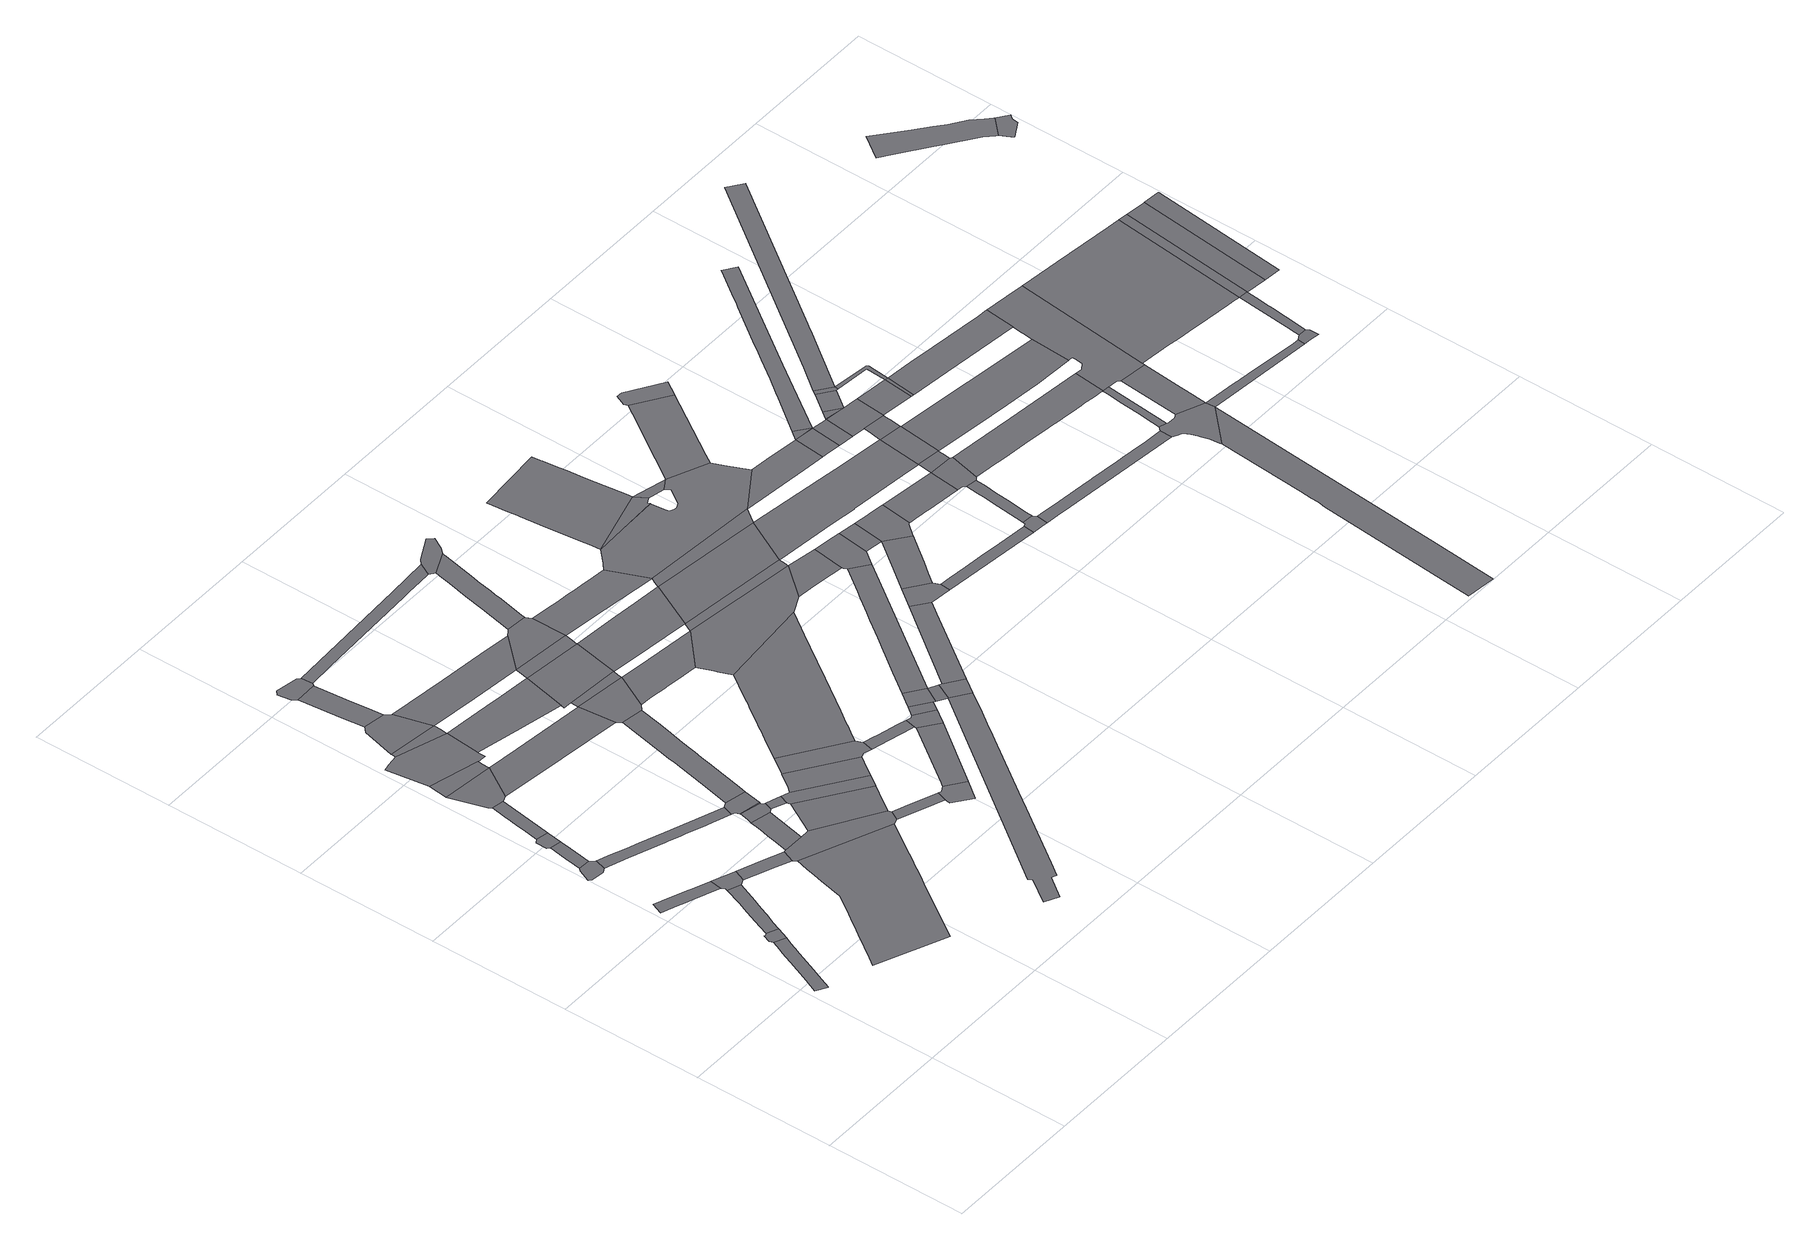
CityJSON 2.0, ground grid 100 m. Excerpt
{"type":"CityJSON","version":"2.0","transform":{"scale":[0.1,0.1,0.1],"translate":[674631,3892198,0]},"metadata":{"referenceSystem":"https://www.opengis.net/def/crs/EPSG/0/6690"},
"CityObjects":{
"road1":{"type":"Road","attributes":{"function":"9","usage":"9","RoadStructureAttribute.widthType":"2","RoadStructureAttribute.width":8.13,"RoadStructureAttribute.sectionType":"1"},"geometry":[{"type":"MultiSurface","lod":"1","boundaries":[[[0,1,2,3,4,5,6,7,8,9,10,11,12,13,14,15,16,17]]]}]},
"road2":{"type":"Road","attributes":{"function":"9","usage":"9","RoadStructureAttribute.widthType":"9","RoadStructureAttribute.width":-9999,"RoadStructureAttribute.sectionType":"9"},"geometry":[{"type":"MultiSurface","lod":"1","boundaries":[[[17,16,18,19,20,21,22]]]}]},
"road3":{"type":"Road","attributes":{"function":"9","usage":"9","RoadStructureAttribute.widthType":"2","RoadStructureAttribute.width":8.22,"RoadStructureAttribute.sectionType":"1"},"geometry":[{"type":"MultiSurface","lod":"1","boundaries":[[[23,24,25,26,27,28,29,30,31,32,33,34]]]}]},
"road4":{"type":"Road","attributes":{"function":"9","usage":"9","RoadStructureAttribute.widthType":"9","RoadStructureAttribute.width":-9999,"RoadStructureAttribute.sectionType":"9"},"geometry":[{"type":"MultiSurface","lod":"1","boundaries":[[[35,36,37,38,39,40,41,42,43]]]}]},
"road5":{"type":"Road","attributes":{"function":"9","usage":"9","RoadStructureAttribute.widthType":"2","RoadStructureAttribute.width":8.13,"RoadStructureAttribute.sectionType":"1"},"geometry":[{"type":"MultiSurface","lod":"1","boundaries":[[[44,45,46,47,48,49,19,18,50,51,52,53,54]]]}]},
"road6":{"type":"Road","attributes":{"function":"9","usage":"9","RoadStructureAttribute.widthType":"2","RoadStructureAttribute.width":8.21,"RoadStructureAttribute.sectionType":"1"},"geometry":[{"type":"MultiSurface","lod":"1","boundaries":[[[40,55,56,57,58,59,60,41]]]}]},
"road7":{"type":"Road","attributes":{"function":"9","usage":"9","RoadStructureAttribute.widthType":"9","RoadStructureAttribute.width":-9999,"RoadStructureAttribute.sectionType":"9"},"geometry":[{"type":"MultiSurface","lod":"1","boundaries":[[[58,57,61,62,63,64]]]}]},
"road8":{"type":"Road","attributes":{"function":"9","usage":"9","RoadStructureAttribute.widthType":"9","RoadStructureAttribute.width":-9999,"RoadStructureAttribute.sectionType":"9"},"geometry":[{"type":"MultiSurface","lod":"1","boundaries":[[[33,65,44,54,66,67,68,69,70,34]]]}]},
"road9":{"type":"Road","attributes":{"function":"9","usage":"9","RoadStructureAttribute.widthType":"2","RoadStructureAttribute.width":8.21,"RoadStructureAttribute.sectionType":"1"},"geometry":[{"type":"MultiSurface","lod":"1","boundaries":[[[71,72,73,74,62,61,75,76,77]]]}]},
"road10":{"type":"Road","attributes":{"function":"9","usage":"9","RoadStructureAttribute.widthType":"2","RoadStructureAttribute.width":8.22,"RoadStructureAttribute.sectionType":"1"},"geometry":[{"type":"MultiSurface","lod":"1","boundaries":[[[78,79,80,81,82,83,68,67]]]}]},
"road11":{"type":"Road","attributes":{"function":"9","usage":"9","RoadStructureAttribute.widthType":"2","RoadStructureAttribute.width":7.43,"RoadStructureAttribute.sectionType":"1"},"geometry":[{"type":"MultiSurface","lod":"1","boundaries":[[[84,85,86,87,88,39,38,89,90,91,92,93,94,95,96,97]]]}]},
"road12":{"type":"Road","attributes":{"function":"9","usage":"9","RoadStructureAttribute.widthType":"1","RoadStructureAttribute.width":49.95,"RoadStructureAttribute.sectionType":"1"},"geometry":[{"type":"MultiSurface","lod":"1","boundaries":[[[98,99,100,101,102,103,104,105,106,107,108,109,110,111,112,113,114,115,116,117,118,119,120,121,122,123,124,125,126,127]]]}]},
"road13":{"type":"Road","attributes":{"function":"9","usage":"9","RoadStructureAttribute.widthType":"9","RoadStructureAttribute.width":-9999,"RoadStructureAttribute.sectionType":"9"},"geometry":[{"type":"MultiSurface","lod":"1","boundaries":[[[128,77,76,129,130,131]]]}]},
"road14":{"type":"Road","attributes":{"function":"9","usage":"9","RoadStructureAttribute.widthType":"9","RoadStructureAttribute.width":-9999,"RoadStructureAttribute.sectionType":"1"},"geometry":[{"type":"MultiSurface","lod":"1","boundaries":[[[130,132,133,134,135,136,131]]]}]},
"road15":{"type":"Road","attributes":{"function":"9","usage":"9","RoadStructureAttribute.widthType":"9","RoadStructureAttribute.width":-9999,"RoadStructureAttribute.sectionType":"9"},"geometry":[{"type":"MultiSurface","lod":"1","boundaries":[[[137,138,139,140,141,142,143,144,134,133]]]}]},
"road16":{"type":"Road","attributes":{"function":"9","usage":"9","RoadStructureAttribute.widthType":"9","RoadStructureAttribute.width":-9999,"RoadStructureAttribute.sectionType":"1"},"geometry":[{"type":"MultiSurface","lod":"1","boundaries":[[[145,146,147,148,142,141,149]]]}]},
"road17":{"type":"Road","attributes":{"function":"9","usage":"9","RoadStructureAttribute.widthType":"9","RoadStructureAttribute.width":-9999,"RoadStructureAttribute.sectionType":"9"},"geometry":[{"type":"MultiSurface","lod":"1","boundaries":[[[150,151,152,153,154,155,156,157]]]}]},
"road18":{"type":"Road","attributes":{"function":"9","usage":"9","RoadStructureAttribute.widthType":"9","RoadStructureAttribute.width":-9999,"RoadStructureAttribute.sectionType":"9"},"geometry":[{"type":"MultiSurface","lod":"1","boundaries":[[[146,158,159,160,161,162,147]]]}]},
"road19":{"type":"Road","attributes":{"function":"9","usage":"9","RoadStructureAttribute.widthType":"9","RoadStructureAttribute.width":-9999,"RoadStructureAttribute.sectionType":"9"},"geometry":[{"type":"MultiSurface","lod":"1","boundaries":[[[156,81,80,111,110,163,164,165,166,167,157]]]}]},
"road20":{"type":"Road","attributes":{"function":"9","usage":"9","RoadStructureAttribute.widthType":"1","RoadStructureAttribute.width":15.25,"RoadStructureAttribute.sectionType":"1"},"geometry":[{"type":"MultiSurface","lod":"1","boundaries":[[[168,169,160,159,170,171,172,173]]]}]},
"road21":{"type":"Road","attributes":{"function":"9","usage":"9","RoadStructureAttribute.widthType":"9","RoadStructureAttribute.width":-9999,"RoadStructureAttribute.sectionType":"9"},"geometry":[{"type":"MultiSurface","lod":"1","boundaries":[[[150,174,175,176,177,178,179,151]]]}]},
"road22":{"type":"Road","attributes":{"function":"9","usage":"9","RoadStructureAttribute.widthType":"2","RoadStructureAttribute.width":13.6,"RoadStructureAttribute.sectionType":"1"},"geometry":[{"type":"MultiSurface","lod":"1","boundaries":[[[180,178,177,181]]]}]},
"road23":{"type":"Road","attributes":{"function":"9","usage":"9","RoadStructureAttribute.widthType":"9","RoadStructureAttribute.width":-9999,"RoadStructureAttribute.sectionType":"9"},"geometry":[{"type":"MultiSurface","lod":"1","boundaries":[[[182,180,181,183,184,84,97]]]}]},
"road24":{"type":"Road","attributes":{"function":"9","usage":"9","RoadStructureAttribute.widthType":"9","RoadStructureAttribute.width":-9999,"RoadStructureAttribute.sectionType":"9"},"geometry":[{"type":"MultiSurface","lod":"1","boundaries":[[[168,173,185,186,187,188,189,190]]]}]},
"road25":{"type":"Road","attributes":{"function":"9","usage":"9","RoadStructureAttribute.widthType":"1","RoadStructureAttribute.width":35.46,"RoadStructureAttribute.sectionType":"1"},"geometry":[{"type":"MultiSurface","lod":"1","boundaries":[[[130,129,191,192,193,194,195,196]]]}]},
"road26":{"type":"Road","attributes":{"function":"9","usage":"9","RoadStructureAttribute.widthType":"3","RoadStructureAttribute.width":4.28,"RoadStructureAttribute.sectionType":"1"},"geometry":[{"type":"MultiSurface","lod":"1","boundaries":[[[197,175,174,198,199,200]]]}]},
"road27":{"type":"Road","attributes":{"function":"9","usage":"9","RoadStructureAttribute.widthType":"1","RoadStructureAttribute.width":49.95,"RoadStructureAttribute.sectionType":"1"},"geometry":[{"type":"MultiSurface","lod":"1","boundaries":[[[201,202,203,204,205,166,165]]]}]},
"road28":{"type":"Road","attributes":{"function":"1","usage":"1","RoadStructureAttribute.widthType":"1","RoadStructureAttribute.width":35.46,"RoadStructureAttribute.sectionType":"7"},"geometry":[{"type":"MultiSurface","lod":"1","boundaries":[[[206,207,208,209,210,141,140,211,212]]]}]},
"road29":{"type":"Road","attributes":{"function":"9","usage":"9","RoadStructureAttribute.widthType":"2","RoadStructureAttribute.width":13.6,"RoadStructureAttribute.sectionType":"1"},"geometry":[{"type":"MultiSurface","lod":"1","boundaries":[[[213,214,215,216,184,183,217,218,219,220,221,222,223,224,225,226]]]}]},
"road30":{"type":"Road","attributes":{"function":"9","usage":"9","RoadStructureAttribute.widthType":"9","RoadStructureAttribute.width":-9999,"RoadStructureAttribute.sectionType":"9"},"geometry":[{"type":"MultiSurface","lod":"1","boundaries":[[[200,199,205,204,227,228,229,230]]]}]},
"road31":{"type":"Road","attributes":{"function":"9","usage":"9","RoadStructureAttribute.widthType":"2","RoadStructureAttribute.width":7.36,"RoadStructureAttribute.sectionType":"1"},"geometry":[{"type":"MultiSurface","lod":"1","boundaries":[[[231,232,233,234,235,164,163]]]}]},
"road32":{"type":"Road","attributes":{"function":"9","usage":"9","RoadStructureAttribute.widthType":"1","RoadStructureAttribute.width":35.46,"RoadStructureAttribute.sectionType":"1"},"geometry":[{"type":"MultiSurface","lod":"1","boundaries":[[[236,237,238,239,240,241,242,158,146,243]]]}]},
"road33":{"type":"Road","attributes":{"function":"9","usage":"9","RoadStructureAttribute.widthType":"1","RoadStructureAttribute.width":49.95,"RoadStructureAttribute.sectionType":"1"},"geometry":[{"type":"MultiSurface","lod":"1","boundaries":[[[244,245,246,247,248,249,230,229]]]}]},
"road34":{"type":"Road","attributes":{"function":"9","usage":"9","RoadStructureAttribute.widthType":"9","RoadStructureAttribute.width":-9999,"RoadStructureAttribute.sectionType":"9"},"geometry":[{"type":"MultiSurface","lod":"1","boundaries":[[[250,251,247,246,252,253,254,255,256,257]]]}]},
"road35":{"type":"Road","attributes":{"function":"9","usage":"9","RoadStructureAttribute.widthType":"9","RoadStructureAttribute.width":-9999,"RoadStructureAttribute.sectionType":"9"},"geometry":[{"type":"MultiSurface","lod":"1","boundaries":[[[258,259,233,232,260,261,262]]]}]},
"road36":{"type":"Road","attributes":{"function":"9","usage":"9","RoadStructureAttribute.widthType":"9","RoadStructureAttribute.width":-9999,"RoadStructureAttribute.sectionType":"9"},"geometry":[{"type":"MultiSurface","lod":"1","boundaries":[[[263,193,192,226,225,264]]]}]},
"road37":{"type":"Road","attributes":{"function":"9","usage":"9","RoadStructureAttribute.widthType":"1","RoadStructureAttribute.width":16.9,"RoadStructureAttribute.sectionType":"1"},"geometry":[{"type":"MultiSurface","lod":"1","boundaries":[[[265,266,267,268,269,270,271,272,273,274,275,276,277,278,279,280]]]}]},
"road38":{"type":"Road","attributes":{"function":"9","usage":"9","RoadStructureAttribute.widthType":"9","RoadStructureAttribute.width":-9999,"RoadStructureAttribute.sectionType":"1"},"geometry":[{"type":"MultiSurface","lod":"1","boundaries":[[[281,193,263,282,283,284,285]]]}]},
"road39":{"type":"Road","attributes":{"function":"9","usage":"9","RoadStructureAttribute.widthType":"2","RoadStructureAttribute.width":7.74,"RoadStructureAttribute.sectionType":"1"},"geometry":[{"type":"MultiSurface","lod":"1","boundaries":[[[286,287,186,185,288,289,290,291,292,293]]]}]},
"road40":{"type":"Road","attributes":{"function":"9","usage":"9","RoadStructureAttribute.widthType":"9","RoadStructureAttribute.width":-9999,"RoadStructureAttribute.sectionType":"9"},"geometry":[{"type":"MultiSurface","lod":"1","boundaries":[[[294,206,212,295,296,297,285,284]]]}]},
"road41":{"type":"Road","attributes":{"function":"9","usage":"9","RoadStructureAttribute.widthType":"9","RoadStructureAttribute.width":-9999,"RoadStructureAttribute.sectionType":"1"},"geometry":[{"type":"MultiSurface","lod":"1","boundaries":[[[298,299,300,239,301,302,206,294]]]}]},
"road42":{"type":"Road","attributes":{"function":"9","usage":"9","RoadStructureAttribute.widthType":"1","RoadStructureAttribute.width":15.78,"RoadStructureAttribute.sectionType":"1"},"geometry":[{"type":"MultiSurface","lod":"1","boundaries":[[[303,304,305,306,307,258,262]]]}]},
"road43":{"type":"Road","attributes":{"function":"9","usage":"9","RoadStructureAttribute.widthType":"9","RoadStructureAttribute.width":-9999,"RoadStructureAttribute.sectionType":"9"},"geometry":[{"type":"MultiSurface","lod":"1","boundaries":[[[308,240,239,300,309,310,311,312]]]}]},
"road44":{"type":"Road","attributes":{"function":"9","usage":"9","RoadStructureAttribute.widthType":"2","RoadStructureAttribute.width":8.14,"RoadStructureAttribute.sectionType":"1"},"geometry":[{"type":"MultiSurface","lod":"1","boundaries":[[[313,314,315,316,317,318,319,320,321,322,323,255,254,324,325,326,327]]]}]},
"road45":{"type":"Road","attributes":{"function":"9","usage":"9","RoadStructureAttribute.widthType":"1","RoadStructureAttribute.width":35.46,"RoadStructureAttribute.sectionType":"1"},"geometry":[{"type":"MultiSurface","lod":"1","boundaries":[[[328,329,330,331,332,333,334,335,336,263,264]]]}]},
"road46":{"type":"Road","attributes":{"function":"9","usage":"9","RoadStructureAttribute.widthType":"1","RoadStructureAttribute.width":49.95,"RoadStructureAttribute.sectionType":"1"},"geometry":[{"type":"MultiSurface","lod":"1","boundaries":[[[256,337,338,339,340,341,342,343,344,345,346,347,348,349,350,351,352,353,354,355,356,357,358,359,360,361,362,363,364,257]]]}]},
"road47":{"type":"Road","attributes":{"function":"9","usage":"9","RoadStructureAttribute.widthType":"9","RoadStructureAttribute.width":-9999,"RoadStructureAttribute.sectionType":"9"},"geometry":[{"type":"MultiSurface","lod":"1","boundaries":[[[303,365,366,367,368,313,327,304]]]}]},
"road48":{"type":"Road","attributes":{"function":"9","usage":"9","RoadStructureAttribute.widthType":"1","RoadStructureAttribute.width":15.78,"RoadStructureAttribute.sectionType":"1"},"geometry":[{"type":"MultiSurface","lod":"1","boundaries":[[[366,369,370,367]]]}]},
"road49":{"type":"Road","attributes":{"function":"9","usage":"9","RoadStructureAttribute.widthType":"2","RoadStructureAttribute.width":13.35,"RoadStructureAttribute.sectionType":"1"},"geometry":[{"type":"MultiSurface","lod":"1","boundaries":[[[311,371,372,373,374,375,376,377,378,379,380,381,382,383,384,385,386,387,388,312]]]}]},
"road50":{"type":"Road","attributes":{"function":"1","usage":"1","RoadStructureAttribute.widthType":"1","RoadStructureAttribute.width":35.46,"RoadStructureAttribute.sectionType":"7"},"geometry":[{"type":"MultiSurface","lod":"1","boundaries":[[[389,390,391,392,393,394,395,396,397,294,284,398]]]}]},
"road51":{"type":"Road","attributes":{"function":"9","usage":"9","RoadStructureAttribute.widthType":"9","RoadStructureAttribute.width":-9999,"RoadStructureAttribute.sectionType":"9"},"geometry":[{"type":"MultiSurface","lod":"1","boundaries":[[[399,400,401,370,369,402,403]]]}]},
"road52":{"type":"Road","attributes":{"function":"9","usage":"9","RoadStructureAttribute.widthType":"9","RoadStructureAttribute.width":-9999,"RoadStructureAttribute.sectionType":"1"},"geometry":[{"type":"MultiSurface","lod":"1","boundaries":[[[404,399,403,405,275,406]]]}]},
"road53":{"type":"Road","attributes":{"function":"9","usage":"9","RoadStructureAttribute.widthType":"1","RoadStructureAttribute.width":35.46,"RoadStructureAttribute.sectionType":"1"},"geometry":[{"type":"MultiSurface","lod":"1","boundaries":[[[407,408,409,410,411,412,413,414,415,416,309,300,417,418,419,420]]]}]},
"road54":{"type":"Road","attributes":{"function":"9","usage":"9","RoadStructureAttribute.widthType":"9","RoadStructureAttribute.width":-9999,"RoadStructureAttribute.sectionType":"9"},"geometry":[{"type":"MultiSurface","lod":"1","boundaries":[[[382,381,421,422,423,424,425,426,286,293]]]}]},
"road55":{"type":"Road","attributes":{"function":"9","usage":"9","RoadStructureAttribute.widthType":"9","RoadStructureAttribute.width":-9999,"RoadStructureAttribute.sectionType":"9"},"geometry":[{"type":"MultiSurface","lod":"1","boundaries":[[[275,274,427,428,429,430,406]]]}]},
"road56":{"type":"Road","attributes":{"function":"9","usage":"9","RoadStructureAttribute.widthType":"9","RoadStructureAttribute.width":-9999,"RoadStructureAttribute.sectionType":"9"},"geometry":[{"type":"MultiSurface","lod":"1","boundaries":[[[431,432,333,332,433,434,435,352,351]]]}]},
"road57":{"type":"Road","attributes":{"function":"9","usage":"9","RoadStructureAttribute.widthType":"9","RoadStructureAttribute.width":-9999,"RoadStructureAttribute.sectionType":"9"},"geometry":[{"type":"MultiSurface","lod":"1","boundaries":[[[436,437,392,438,439,333,432]]]}]},
"road58":{"type":"Road","attributes":{"function":"9","usage":"9","RoadStructureAttribute.widthType":"1","RoadStructureAttribute.width":16.9,"RoadStructureAttribute.sectionType":"1"},"geometry":[{"type":"MultiSurface","lod":"1","boundaries":[[[440,441,442,429,428]]]}]},
"road59":{"type":"Road","attributes":{"function":"9","usage":"9","RoadStructureAttribute.widthType":"1","RoadStructureAttribute.width":15.78,"RoadStructureAttribute.sectionType":"1"},"geometry":[{"type":"MultiSurface","lod":"1","boundaries":[[[399,443,444,445,446,447,448,449,450,451,452,453,454,455,456,457,400]]]}]},
"road60":{"type":"Road","attributes":{"function":"1","usage":"9","RoadStructureAttribute.widthType":"1","RoadStructureAttribute.width":35.46,"RoadStructureAttribute.sectionType":"7"},"geometry":[{"type":"MultiSurface","lod":"1","boundaries":[[[392,437,458,393]]]}]},
"road61":{"type":"Road","attributes":{"function":"9","usage":"9","RoadStructureAttribute.widthType":"9","RoadStructureAttribute.width":-9999,"RoadStructureAttribute.sectionType":"9"},"geometry":[{"type":"MultiSurface","lod":"1","boundaries":[[[407,459,460,393,458,461,462,463]]]}]},
"road62":{"type":"Road","attributes":{"function":"9","usage":"9","RoadStructureAttribute.widthType":"1","RoadStructureAttribute.width":35.46,"RoadStructureAttribute.sectionType":"1"},"geometry":[{"type":"MultiSurface","lod":"1","boundaries":[[[431,464,465,466,467,468,469,432]]]}]},
"road63":{"type":"Road","attributes":{"function":"9","usage":"9","RoadStructureAttribute.widthType":"1","RoadStructureAttribute.width":45.36,"RoadStructureAttribute.sectionType":"1"},"geometry":[{"type":"MultiSurface","lod":"1","boundaries":[[[470,471,472,473,474,475,476]]]}]},
"road64":{"type":"Road","attributes":{"function":"9","usage":"9","RoadStructureAttribute.widthType":"1","RoadStructureAttribute.width":45.36,"RoadStructureAttribute.sectionType":"1"},"geometry":[{"type":"MultiSurface","lod":"1","boundaries":[[[475,477,478,479,480,481,482,483,484,485,486,487,488,489,490,491,492,476]]]}]},
"road65":{"type":"Road","attributes":{"function":"9","usage":"9","RoadStructureAttribute.widthType":"9","RoadStructureAttribute.width":-9999,"RoadStructureAttribute.sectionType":"9"},"geometry":[{"type":"MultiSurface","lod":"1","boundaries":[[[493,494,495,442,441,496]]]}]},
"road66":{"type":"Road","attributes":{"function":"9","usage":"9","RoadStructureAttribute.widthType":"9","RoadStructureAttribute.width":-9999,"RoadStructureAttribute.sectionType":"9"},"geometry":[{"type":"MultiSurface","lod":"1","boundaries":[[[407,463,497,498,499,500,501,502,503,504,505,506,507,508,509,510,511,476,512,513,408]]]}]},
"road67":{"type":"Road","attributes":{"function":"9","usage":"9","RoadStructureAttribute.widthType":"9","RoadStructureAttribute.width":-9999,"RoadStructureAttribute.sectionType":"9"},"geometry":[{"type":"MultiSurface","lod":"1","boundaries":[[[514,515,516,468,467,517,446,445]]]}]},
"road68":{"type":"Road","attributes":{"function":"9","usage":"9","RoadStructureAttribute.widthType":"1","RoadStructureAttribute.width":16.9,"RoadStructureAttribute.sectionType":"1"},"geometry":[{"type":"MultiSurface","lod":"1","boundaries":[[[518,519,495,494,520,521,522,523,524,525,526]]]}]},
"road69":{"type":"Road","attributes":{"function":"9","usage":"9","RoadStructureAttribute.widthType":"9","RoadStructureAttribute.width":-9999,"RoadStructureAttribute.sectionType":"9"},"geometry":[{"type":"MultiSurface","lod":"1","boundaries":[[[500,527,528,475,474,529,501]]]}]},
"road70":{"type":"Road","attributes":{"function":"9","usage":"9","RoadStructureAttribute.widthType":"1","RoadStructureAttribute.width":35.46,"RoadStructureAttribute.sectionType":"1"},"geometry":[{"type":"MultiSurface","lod":"1","boundaries":[[[530,515,514,518,531]]]}]},
"road71":{"type":"Road","attributes":{"function":"9","usage":"9","RoadStructureAttribute.widthType":"2","RoadStructureAttribute.width":7.39,"RoadStructureAttribute.sectionType":"1"},"geometry":[{"type":"MultiSurface","lod":"1","boundaries":[[[532,533,534,535,536,537,538,493,496,539]]]}]},
"road72":{"type":"Road","attributes":{"function":"9","usage":"9","RoadStructureAttribute.widthType":"9","RoadStructureAttribute.width":-9999,"RoadStructureAttribute.sectionType":"9"},"geometry":[{"type":"MultiSurface","lod":"1","boundaries":[[[518,526,540,541,542,543,544,545,546,547,548,531]]]}]},
"road73":{"type":"Road","attributes":{"function":"1","usage":"1","RoadStructureAttribute.widthType":"1","RoadStructureAttribute.width":35.46,"RoadStructureAttribute.sectionType":"7"},"geometry":[{"type":"MultiSurface","lod":"1","boundaries":[[[549,550,551,552,553,458,437,554,555,556,557,558,559,560,561]]]}]},
"road74":{"type":"Road","attributes":{"function":"9","usage":"9","RoadStructureAttribute.widthType":"1","RoadStructureAttribute.width":35.46,"RoadStructureAttribute.sectionType":"1"},"geometry":[{"type":"MultiSurface","lod":"1","boundaries":[[[562,563,564,565,566,567,568,497,463]]]}]},
"road75":{"type":"Road","attributes":{"function":"9","usage":"9","RoadStructureAttribute.widthType":"1","RoadStructureAttribute.width":30.23,"RoadStructureAttribute.sectionType":"1"},"geometry":[{"type":"MultiSurface","lod":"1","boundaries":[[[569,570,571,572,573,574,575,576,577,578,579,580,581,500,499]]]}]},
"road76":{"type":"Road","attributes":{"function":"9","usage":"9","RoadStructureAttribute.widthType":"1","RoadStructureAttribute.width":35.46,"RoadStructureAttribute.sectionType":"1"},"geometry":[{"type":"MultiSurface","lod":"1","boundaries":[[[543,582,583,584,585,586,587,588,589,544]]]}]},
"road77":{"type":"Road","attributes":{"function":"9","usage":"9","RoadStructureAttribute.widthType":"9","RoadStructureAttribute.width":-9999,"RoadStructureAttribute.sectionType":"9"},"geometry":[{"type":"MultiSurface","lod":"1","boundaries":[[[590,591,592,593,594,595,532,539]]]}]},
"road78":{"type":"Road","attributes":{"function":"9","usage":"9","RoadStructureAttribute.widthType":"2","RoadStructureAttribute.width":6.66,"RoadStructureAttribute.sectionType":"1"},"geometry":[{"type":"MultiSurface","lod":"1","boundaries":[[[593,596,597,598,599,600,601,602,603,604,605,606,594]]]}]},
"road79":{"type":"Road","attributes":{"function":"9","usage":"9","RoadStructureAttribute.widthType":"1","RoadStructureAttribute.width":35.46,"RoadStructureAttribute.sectionType":"1"},"geometry":[{"type":"MultiSurface","lod":"1","boundaries":[[[565,607,608,609,610,566]]]}]},
"road80":{"type":"Road","attributes":{"function":"9","usage":"9","RoadStructureAttribute.widthType":"9","RoadStructureAttribute.width":-9999,"RoadStructureAttribute.sectionType":"9"},"geometry":[{"type":"MultiSurface","lod":"1","boundaries":[[[611,603,602,612,613,614,587,586]]]}]},
"road81":{"type":"Road","attributes":{"function":"9","usage":"9","RoadStructureAttribute.widthType":"9","RoadStructureAttribute.width":-9999,"RoadStructureAttribute.sectionType":"9"},"geometry":[{"type":"MultiSurface","lod":"1","boundaries":[[[571,615,616,617,618,572]]]}]},
"road82":{"type":"Road","attributes":{"function":"9","usage":"9","RoadStructureAttribute.widthType":"2","RoadStructureAttribute.width":11.18,"RoadStructureAttribute.sectionType":"1"},"geometry":[{"type":"MultiSurface","lod":"1","boundaries":[[[619,566,620]]]}]},
"road83":{"type":"Road","attributes":{"function":"9","usage":"9","RoadStructureAttribute.widthType":"9","RoadStructureAttribute.width":-9999,"RoadStructureAttribute.sectionType":"1"},"geometry":[{"type":"MultiSurface","lod":"1","boundaries":[[[621,622,587,614,623,624,625,560,626]]]}]},
"road84":{"type":"Road","attributes":{"function":"9","usage":"9","RoadStructureAttribute.widthType":"1","RoadStructureAttribute.width":35.46,"RoadStructureAttribute.sectionType":"1"},"geometry":[{"type":"MultiSurface","lod":"1","boundaries":[[[627,628,629,610,609,630,631]]]}]},
"road85":{"type":"Road","attributes":{"function":"9","usage":"9","RoadStructureAttribute.widthType":"9","RoadStructureAttribute.width":-9999,"RoadStructureAttribute.sectionType":"9"},"geometry":[{"type":"MultiSurface","lod":"1","boundaries":[[[632,561,560,625]]]}]},
"road86":{"type":"Road","attributes":{"function":"9","usage":"9","RoadStructureAttribute.widthType":"9","RoadStructureAttribute.width":-9999,"RoadStructureAttribute.sectionType":"1"},"geometry":[{"type":"MultiSurface","lod":"1","boundaries":[[[633,634,561,632,635,636,637,638,639]]]}]},
"road87":{"type":"Road","attributes":{"function":"9","usage":"9","RoadStructureAttribute.widthType":"2","RoadStructureAttribute.width":11.62,"RoadStructureAttribute.sectionType":"1"},"geometry":[{"type":"MultiSurface","lod":"1","boundaries":[[[640,641,642]]]}]},
"road88":{"type":"Road","attributes":{"function":"9","usage":"9","RoadStructureAttribute.widthType":"9","RoadStructureAttribute.width":-9999,"RoadStructureAttribute.sectionType":"9"},"geometry":[{"type":"MultiSurface","lod":"1","boundaries":[[[638,643,644,645,640,646,627,631,647,639]]]}]},
"road89":{"type":"Road","attributes":{"function":"9","usage":"9","RoadStructureAttribute.widthType":"2","RoadStructureAttribute.width":7.39,"RoadStructureAttribute.sectionType":"1"},"geometry":[{"type":"MultiSurface","lod":"1","boundaries":[[[648,649,650,651,652,653,654,655,656,657,658,592,591,659,660,661]]]}]},
"road90":{"type":"Road","attributes":{"function":"9","usage":"9","RoadStructureAttribute.widthType":"2","RoadStructureAttribute.width":11.62,"RoadStructureAttribute.sectionType":"1"},"geometry":[{"type":"MultiSurface","lod":"1","boundaries":[[[641,640,662,663]]]}]},
"road91":{"type":"Road","attributes":{"function":"9","usage":"9","RoadStructureAttribute.widthType":"9","RoadStructureAttribute.width":-9999,"RoadStructureAttribute.sectionType":"9"},"geometry":[{"type":"MultiSurface","lod":"1","boundaries":[[[662,664,665,666,663]]]}]},
"road92":{"type":"Road","attributes":{"function":"9","usage":"9","RoadStructureAttribute.widthType":"1","RoadStructureAttribute.width":35.46,"RoadStructureAttribute.sectionType":"1"},"geometry":[{"type":"MultiSurface","lod":"1","boundaries":[[[667,668,669,670,643,638]]]}]},
"road93":{"type":"Road","attributes":{"function":"9","usage":"9","RoadStructureAttribute.widthType":"1","RoadStructureAttribute.width":35.46,"RoadStructureAttribute.sectionType":"1"},"geometry":[{"type":"MultiSurface","lod":"1","boundaries":[[[671,672,673,674,613,612,675,676,677,678,679,680,681,682,683,684,685,686,687,688,689]]]}]},
"road94":{"type":"Road","attributes":{"function":"9","usage":"9","RoadStructureAttribute.widthType":"9","RoadStructureAttribute.width":-9999,"RoadStructureAttribute.sectionType":"9"},"geometry":[{"type":"MultiSurface","lod":"1","boundaries":[[[664,690,691,669,692,693,694,695,665]]]}]},
"road95":{"type":"Road","attributes":{"function":"9","usage":"9","RoadStructureAttribute.widthType":"1","RoadStructureAttribute.width":20.72,"RoadStructureAttribute.sectionType":"1"},"geometry":[{"type":"MultiSurface","lod":"1","boundaries":[[[696,697,698,699,700,701,702,703,704,705,706,707]]]}]},
"road96":{"type":"Road","attributes":{"function":"9","usage":"9","RoadStructureAttribute.widthType":"9","RoadStructureAttribute.width":-9999,"RoadStructureAttribute.sectionType":"9"},"geometry":[{"type":"MultiSurface","lod":"1","boundaries":[[[692,669,668,708]]]}]},
"road97":{"type":"Road","attributes":{"function":"9","usage":"9","RoadStructureAttribute.widthType":"2","RoadStructureAttribute.width":11.18,"RoadStructureAttribute.sectionType":"1"},"geometry":[{"type":"MultiSurface","lod":"1","boundaries":[[[709,710,711,712,713,714,715,716,717,718,719,720,619,620,721,722,723]]]}]},
"road98":{"type":"Road","attributes":{"function":"1","usage":"1","RoadStructureAttribute.widthType":"1","RoadStructureAttribute.width":35.46,"RoadStructureAttribute.sectionType":"7"},"geometry":[{"type":"MultiSurface","lod":"1","boundaries":[[[724,725,726,632,625,727,728,729,730,731,732]]]}]},
"road99":{"type":"Road","attributes":{"function":"9","usage":"9","RoadStructureAttribute.widthType":"9","RoadStructureAttribute.width":-9999,"RoadStructureAttribute.sectionType":"9"},"geometry":[{"type":"MultiSurface","lod":"1","boundaries":[[[733,734,735,736,737,738,648,661,739,740,741,742,743,744,745,746,747,748,696,707,749]]]}]},
"road100":{"type":"Road","attributes":{"function":"9","usage":"9","RoadStructureAttribute.widthType":"9","RoadStructureAttribute.width":-9999,"RoadStructureAttribute.sectionType":"9"},"geometry":[{"type":"MultiSurface","lod":"1","boundaries":[[[737,750,671,751,752,753,754,755,738]]]}]},
"road101":{"type":"Road","attributes":{"function":"9","usage":"9","RoadStructureAttribute.widthType":"1","RoadStructureAttribute.width":35.46,"RoadStructureAttribute.sectionType":"1"},"geometry":[{"type":"MultiSurface","lod":"1","boundaries":[[[692,708,756,757,758,759,760,761,762]]]}]},
"road102":{"type":"Road","attributes":{"function":"9","usage":"9","RoadStructureAttribute.widthType":"9","RoadStructureAttribute.width":-9999,"RoadStructureAttribute.sectionType":"9"},"geometry":[{"type":"MultiSurface","lod":"1","boundaries":[[[763,733,749,764,765,766,767]]]}]},
"road103":{"type":"Road","attributes":{"function":"9","usage":"9","RoadStructureAttribute.widthType":"2","RoadStructureAttribute.width":11.62,"RoadStructureAttribute.sectionType":"1"},"geometry":[{"type":"MultiSurface","lod":"1","boundaries":[[[768,769,770,771,772,773,774,775,776,666,665]]]}]},
"road104":{"type":"Road","attributes":{"function":"9","usage":"9","RoadStructureAttribute.widthType":"9","RoadStructureAttribute.width":-9999,"RoadStructureAttribute.sectionType":"9"},"geometry":[{"type":"MultiSurface","lod":"1","boundaries":[[[767,777,778,779,780,781,758,757,782,783,784,785,724,732,786,787,788,789,790,672,671,750,791,792,763]]]}]},
"road105":{"type":"Road","attributes":{"function":"9","usage":"9","RoadStructureAttribute.widthType":"2","RoadStructureAttribute.width":7.39,"RoadStructureAttribute.sectionType":"1"},"geometry":[{"type":"MultiSurface","lod":"1","boundaries":[[[793,794,795,796,797,798,799,800,801,749,707]]]}]},
"road106":{"type":"Road","attributes":{"function":"9","usage":"1","RoadStructureAttribute.widthType":"1","RoadStructureAttribute.width":35.46,"RoadStructureAttribute.sectionType":"1"},"geometry":[{"type":"MultiSurface","lod":"1","boundaries":[[[802,803,804,779,778,805,806,807,808,809,810,811,812,813]]]}]},
"road107":{"type":"Road","attributes":{"function":"9","usage":"9","RoadStructureAttribute.widthType":"9","RoadStructureAttribute.width":-9999,"RoadStructureAttribute.sectionType":"9"},"geometry":[{"type":"MultiSurface","lod":"1","boundaries":[[[814,815,795,794,816,817,818]]]}]},
"road108":{"type":"Road","attributes":{"function":"9","usage":"9","RoadStructureAttribute.widthType":"3","RoadStructureAttribute.width":5.57,"RoadStructureAttribute.sectionType":"1"},"geometry":[{"type":"MultiSurface","lod":"1","boundaries":[[[819,820,821,822,815,814,823,824,825,826,827,828]]]}]},
"road109":{"type":"Road","attributes":{"function":"9","usage":"9","RoadStructureAttribute.widthType":"9","RoadStructureAttribute.width":-9999,"RoadStructureAttribute.sectionType":"9"},"geometry":[{"type":"MultiSurface","lod":"1","boundaries":[[[819,828,829,802,813]]]}]},
"road110":{"type":"Road","attributes":{"function":"9","usage":"1","RoadStructureAttribute.widthType":"1","RoadStructureAttribute.width":35.46,"RoadStructureAttribute.sectionType":"1"},"geometry":[{"type":"MultiSurface","lod":"1","boundaries":[[[830,831,832,833,829,828]]]}]},
"road111":{"type":"Road","attributes":{"function":"9","usage":"9","RoadStructureAttribute.widthType":"9","RoadStructureAttribute.width":-9999,"RoadStructureAttribute.sectionType":"9"},"geometry":[{"type":"MultiSurface","lod":"1","boundaries":[[[832,831,834,835,836]]]}]},
"road112":{"type":"Road","attributes":{"function":"9","usage":"9","RoadStructureAttribute.widthType":"2","RoadStructureAttribute.width":14.99,"RoadStructureAttribute.sectionType":"1"},"geometry":[{"type":"MultiSurface","lod":"1","boundaries":[[[837,838,839,840,841,842,843,844,845,846,847,848,849,850,851,852]]]}]},
"road113":{"type":"Road","attributes":{"function":"9","usage":"9","RoadStructureAttribute.widthType":"9","RoadStructureAttribute.width":-9999,"RoadStructureAttribute.sectionType":"9"},"geometry":[{"type":"MultiSurface","lod":"1","boundaries":[[[853,854,855,856,857,845,844]]]}]}
},
"vertices":[
[231,1359,0],[215,1320,0],[211,1312,0],[188,1256,0],[164,1199,0],[93,1026,0],[50,925,0],[125,882,0],[126,885,0],[170,989,0],[197,1054,0],[226,1123,0],[261,1207,0],[280,1254,0],[300,1301,0],[313,1332,0],[322,1352,0],[242,1386,0],
[358,1439,0],[280,1472,0],[263,1464,0],[253,1468,0],[234,1413,0],
[326,2069,0],[297,2080,0],[167,2131,0],[72,2167,0],[40,2084,0],[148,2043,0],[199,2024,0],[245,2007,0],[313,1981,0],[374,1958,0],[431,1936,0],[448,2022,0],
[24,2590,0],[118,2579,0],[135,2589,0],[148,2597,0],[172,2675,0],[142,2708,0],[58,2712,0],[41,2696,0],[4,2606,0],
[443,1893,0],[399,1775,0],[385,1737,0],[377,1718,0],[344,1635,0],[308,1542,0],[383,1498,0],[415,1575,0],[440,1635,0],[472,1710,0],[534,1859,0],
[160,2823,0],[166,2869,0],[178,2948,0],[97,2960,0],[75,2818,0],[71,2796,0],
[195,3060,0],[107,3073,0],[81,3057,0],[79,2979,0],
[449,1910,0],[557,1870,0],[577,1879,0],[609,1960,0],[571,1975,0],[518,1995,0],
[150,3338,0],[144,3301,0],[133,3234,0],[126,3189,0],[198,3077,0],[253,3442,0],[169,3455,0],
[725,1819,0],[790,1793,0],[892,1751,0],[925,1838,0],[793,1889,0],[664,1939,0],
[1023,2370,0],[628,2511,0],[457,2573,0],[374,2602,0],[273,2639,0],[310,2540,0],[558,2451,0],[574,2446,0],[664,2414,0],[690,2404,0],[772,2375,0],[829,2355,0],[842,2350,0],[997,2295,0],
[1213,1005,0],[1233,1034,0],[1250,1059,0],[1287,1115,0],[1299,1132,0],[1340,1193,0],[1370,1239,0],[1412,1301,0],[1460,1371,0],[1475,1394,0],[1498,1429,0],[1513,1450,0],[1529,1475,0],[909,1725,0],[899,1682,0],[887,1635,0],[871,1564,0],[857,1505,0],[816,1332,0],[721,1192,0],[677,1129,0],[662,1107,0],[636,1070,0],[592,1007,0],[579,987,0],[570,974,0],[542,935,0],[488,856,0],[444,793,0],[932,587,0],
[153,3476,0],[296,3460,0],[440,3694,0],[76,3734,0],
[444,3753,0],[447,3782,0],[92,3873,0],[83,3806,0],[82,3795,0],
[450,3782,0],[507,3776,0],[509,3830,0],[509,3833,0],[532,4082,0],[176,4197,0],[94,4184,0],[47,4176,0],
[536,4136,0],[540,4187,0],[179,4231,0],[179,4228,0],[532,4085,0],
[1156,2125,0],[1013,2156,0],[998,2088,0],[988,2042,0],[980,2005,0],[968,1951,0],[944,1843,0],[1094,1839,0],
[467,4448,0],[432,4484,0],[276,4507,0],[263,4495,0],[240,4472,0],
[1570,1488,0],[1605,1553,0],[1597,1577,0],[1162,1840,0],[1097,1839,0],
[224,4971,0],[258,4667,0],[419,4610,0],[408,4710,0],[389,4884,0],[380,4974,0],
[1183,2140,0],[1203,2197,0],[1188,2203,0],[1184,2221,0],[1035,2254,0],[1021,2190,0],
[1036,2258,0],[1186,2228,0],
[1021,2287,0],[1211,2354,0],[1060,2385,0],
[396,4996,0],[388,5075,0],[367,5094,0],[210,5124,0],[182,5097,0],[199,5003,0],
[545,3432,0],[1230,3352,0],[1201,3612,0],[1198,3612,0],[682,3668,0],[442,3694,0],
[1253,2180,0],[1235,2120,0],[1284,2098,0],[1306,2161,0],
[1617,1606,0],[1691,1714,0],[1704,1732,0],[1730,1770,0],[1289,2073,0],
[1219,4012,0],[1216,4012,0],[1000,4034,0],[868,4048,0],[674,4068,0],[805,3773,0],[1151,3702,0],
[1187,2988,0],[1168,2896,0],[1157,2845,0],[1095,2550,0],[1217,2386,0],[1280,2681,0],[1296,2753,0],[1308,2812,0],[1316,2849,0],[1333,2926,0],[1356,3032,0],[1376,3128,0],[1411,3293,0],[1256,3317,0],
[1749,1799,0],[1781,1844,0],[1786,1852,0],[1368,2140,0],
[1742,1421,0],[1884,1367,0],[1911,1438,0],[1762,1494,0],[1691,1521,0],
[883,4149,0],[1213,4113,0],[1237,4110,0],[1240,4110,0],[1449,4337,0],[1270,4358,0],[899,4399,0],[543,4187,0],
[1810,1887,0],[1858,1957,0],[1886,1998,0],[1471,2282,0],[1400,2178,0],[1386,2161,0],
[1549,2395,0],[1473,2284,0],[1915,2009,0],[1961,1998,0],[1975,1994,0],[1994,2072,0],[1973,2118,0],[1555,2404,0],
[1973,1455,0],[1934,1429,0],[1880,1330,0],[2008,1235,0],[2101,1361,0],
[1571,3571,0],[1447,3325,0],
[1723,440,0],[1758,425,0],[1825,519,0],[2123,940,0],[2210,1064,0],[2494,1465,0],[2543,1534,0],[2558,1556,0],[2645,1678,0],[2749,1829,0],[2623,1916,0],[1623,538,0],[1641,516,0],[1523,342,0],[1521,339,0],[1617,292,0],
[1205,3659,0],[1578,3609,0],[1583,3636,0],[1584,3639,0],[1205,3668,0],
[1641,5140,0],[1339,5124,0],[582,5005,0],[675,5009,0],[1344,5041,0],[1405,5044,0],[1510,5049,0],[1593,5053,0],
[1645,3966,0],[1150,3699,0],[1145,3673,0],[1202,3668,0],
[1646,3969,0],[1655,4015,0],[1665,4065,0],[1230,4061,0],[1220,4015,0],
[2425,1803,0],[2291,1901,0],[2288,1897,0],[1996,1484,0],[1977,1460,0],
[1485,4362,0],[1663,4320,0],[1650,4339,0],[1641,4359,0],[1497,4371,0],
[2310,1991,0],[2294,1996,0],[2277,2000,0],[2262,2004,0],[2184,2024,0],[2173,2026,0],[2137,2036,0],[2111,2042,0],[2066,2054,0],[2010,2068,0],[2002,2070,0],[1992,1990,0],[2030,1980,0],[2272,1920,0],[2291,1915,0],
[1542,3320,0],[1659,3307,0],[1673,3306,0],[1758,3297,0],[1911,3280,0],[2153,3505,0],[2150,3505,0],[1798,3544,0],[1737,3551,0],
[2020,2186,0],[2057,2239,0],[2069,2257,0],[2135,2353,0],[2309,2605,0],[2377,2704,0],[2399,2736,0],[2464,2830,0],[2477,2849,0],[2495,2874,0],[2521,2913,0],[2530,2926,0],[2552,2957,0],[2578,2996,0],[2663,3118,0],[2000,3055,0],[1944,2973,0],[1867,2861,0],[1850,2835,0],[1838,2818,0],[1822,2796,0],[1744,2681,0],[1734,2666,0],[1708,2628,0],[1701,2617,0],[1668,2570,0],[1659,2556,0],[1575,2433,0],
[2474,1869,0],[2497,1903,0],[2364,1991,0],[2345,1983,0],
[2538,1964,0],[2411,2056,0],
[1651,4408,0],[1686,4572,0],[1697,4628,0],[1705,4666,0],[1719,4733,0],[1728,4780,0],[1736,4818,0],[1771,4987,0],[1788,5065,0],[1794,5097,0],[1794,5099,0],[1633,5023,0],[1627,4992,0],[1622,4972,0],[1615,4936,0],[1608,4900,0],[1577,4754,0],[1546,4605,0],
[1788,3615,0],[1881,3604,0],[2181,3569,0],[2184,3568,0],[2349,3900,0],[2346,3901,0],[2152,3919,0],[1982,3934,0],[1648,3966,0],[1587,3638,0],
[2613,2069,0],[2487,2161,0],[2442,2099,0],[2540,1963,0],[2550,1957,0],
[2616,2068,0],[2620,1917,0],[2682,2035,0],
[2385,3974,0],[2270,4248,0],[2139,4263,0],[2106,4267,0],[2047,4273,0],[1997,4279,0],[1975,4281,0],[1899,4290,0],[1836,4297,0],[1787,4303,0],[1668,4065,0],[1754,4054,0],[1996,4024,0],[2382,3975,0],
[1812,5119,0],[1827,5136,0],[1873,5221,0],[1853,5244,0],[1841,5258,0],[1673,5171,0],
[2817,1928,0],[2824,1938,0],[2701,2025,0],[2699,2027,0],
[2794,3183,0],[2977,3402,0],[1943,3199,0],[1955,3170,0],[1963,3150,0],
[2980,3437,0],[2984,3477,0],[2183,3566,0],[2168,3535,0],
[3178,2435,0],[3241,2524,0],[3129,2606,0],
[2615,2071,0],[3204,2890,0],[3294,3017,0],[3171,3105,0],[3121,3036,0],[3046,2933,0],[3012,2886,0],[2982,2844,0],[2931,2774,0],[2891,2719,0],[2856,2670,0],[2793,2583,0],[2723,2486,0],[2680,2427,0],[2601,2319,0],
[3154,3805,0],
[2368,3939,0],[2350,3903,0],[3155,3807,0],[3187,3851,0],[3229,3910,0],
[2940,3165,0],[2974,3161,0],[3073,3149,0],[3156,3139,0],[3190,3370,0],[2979,3401,0],
[2913,4396,0],[2905,4413,0],[2922,4423,0],[2935,4429,0],[2948,4435,0],[2897,4518,0],[2406,4378,0],
[2891,4566,0],[2864,4779,0],[2856,4843,0],[2840,4974,0],[2831,5050,0],[2820,5142,0],[2819,5147,0],[2810,5216,0],[2316,5171,0],[2333,5022,0],[2339,4973,0],[2342,4941,0],[2358,4799,0],[2385,4567,0],[2391,4513,0],[2397,4458,0],
[3403,2582,0],[3382,2628,0],[3228,2741,0],[3395,2508,0],
[3525,4106,0],[3454,4264,0],[3421,4338,0],[3143,4458,0],[3067,4410,0],[3073,4397,0],[3089,4377,0],[3034,4294,0],[3015,4267,0],[2980,4250,0],[2957,4251,0],[2940,4259,0],[2931,4268,0],[2925,4290,0],[2912,4393,0],[2334,4308,0],[2313,4288,0],
[3363,3114,0],[3393,3340,0],[3348,3346,0],[3162,3126,0],
[3492,3098,0],[3340,2893,0],[3437,2700,0],[3498,2781,0],[3552,2853,0],[3586,2898,0],[3633,2961,0],[3646,2977,0],[3648,2980,0],
[3115,4465,0],[3023,4487,0],[2970,4431,0],
[3498,3327,0],[3521,3324,0],
[4123,2509,0],[3911,2531,0],[3770,2545,0],[3754,2547,0],[3619,2560,0],[3551,2567,0],[3481,2575,0],[4114,2431,0],
[3659,2995,0],[3714,3065,0],[3721,3067,0],[3727,3069,0],[3757,3293,0],[3647,3307,0],[3638,3308,0],[3536,3322,0],[3522,3324,0],
[4207,3666,0],[3934,3702,0],[3904,3706,0],[3708,3732,0],[3157,3804,0],[2987,3477,0],[3439,3426,0],[3619,3405,0],[3627,3404,0],[4039,3364,0],[4171,3350,0],[4174,3350,0],[4210,3666,0],
[3232,3909,0],[3718,3859,0],[3848,3845,0],[3877,3842,0],[3901,4064,0],[3783,4077,0],[3697,4087,0],
[3464,4405,0],[3722,4803,0],[3775,4884,0],[3530,5043,0],[3485,4975,0],[3450,4922,0],[3428,4888,0],[3409,4860,0],[3392,4835,0],[3382,4819,0],[3374,4807,0],[3327,4737,0],[3177,4509,0],
[3805,3060,0],[3825,3058,0],[3860,3054,0],[3889,3051,0],[4138,3022,0],[4162,3243,0],[4159,3244,0],[3925,3271,0],
[4210,2421,0],[4232,2418,0],[4240,2503,0],[4225,2527,0],[4146,2536,0],[4144,2518,0],
[4230,2575,0],[4247,2735,0],[4258,2840,0],[4260,2859,0],[4261,2871,0],[4266,2913,0],[4273,2989,0],[4196,3000,0],[4187,2911,0],[4181,2861,0],[4168,2740,0],
[3906,3839,0],[4010,3828,0],[4020,3827,0],[4044,4046,0],
[4179,3017,0],[4297,3008,0],[4349,3227,0],[4333,3235,0],
[3842,4987,0],[3596,5146,0],[3556,5146,0],[3521,5072,0],
[3947,4126,0],[4045,4053,0],
[4168,3298,0],[4162,3246,0],[4338,3279,0],[4343,3326,0],[4344,3329,0],[4174,3347,0],
[4156,4032,0],[4146,4033,0],[4047,4046,0],[4022,3826,0],[4133,3814,0],
[4380,3642,0],
[4221,3734,0],[4211,3669,0],[4380,3645,0],[4387,3714,0],[4394,3782,0],[4395,3785,0],[4232,3804,0],
[4302,4012,0],[4196,4090,0],[4157,4037,0],
[4418,4001,0],[4395,4003,0],[4354,4007,0],[4165,4031,0],[4229,3804,0],
[5300,2394,0],[5172,2403,0],[5121,2408,0],[5053,2416,0],[5005,2421,0],[4924,2429,0],[4711,2452,0],[4690,2455,0],[4670,2457,0],[4428,2482,0],[4272,2499,0],[4323,2409,0],[4430,2398,0],[5301,2307,0],
[4400,4148,0],[4295,4225,0],
[4419,4146,0],[4421,4173,0],[4314,4252,0],
[4398,3785,0],[4631,3759,0],[4655,3975,0],[4652,3975,0],
[5374,2885,0],[5399,3110,0],[4838,3171,0],[4412,3218,0],[4417,2994,0],[4478,2987,0],[4538,2980,0],[4710,2961,0],[4809,2949,0],[4849,2945,0],[4917,2937,0],[4946,2934,0],[4988,2929,0],[5075,2919,0],[5108,2915,0],[5192,2906,0],[5221,2903,0],[5295,2894,0],[5371,2886,0],
[4665,4122,0],[4655,3978,0],[4677,3972,0],[4678,3975,0],[4692,4129,0],[4686,4141,0],
[5434,2029,0],[5383,1396,0],[5376,1306,0],[5372,1257,0],[5362,1198,0],[5284,323,0],[5258,26,0],[5469,7,0],[5510,469,0],[5621,1709,0],[5671,2265,0],[5671,2268,0],
[4653,3756,0],
[4833,5353,0],[4804,5311,0],[4683,5143,0],[4665,5118,0],[4649,5095,0],[4632,5071,0],[4448,4814,0],[4383,4723,0],[4345,4671,0],[4238,4521,0],[4164,4421,0],[4132,4377,0],[4303,4424,0],[4383,4539,0],[4919,5291,0],
[5481,3503,0],[4944,3571,0],[4383,3642,0],[4346,3329,0],[4584,3299,0],[4792,3276,0],[4924,3261,0],[5186,3232,0],[5466,3217,0],
[5472,2413,0],[5445,2396,0],[5394,2398,0],[5378,2403,0],[5375,2404,0],[5325,2421,0],[5330,2291,0],[5362,2274,0],[5388,2227,0],[5403,2187,0],[5408,2169,0],[5419,2130,0],[5424,2108,0],[5427,2079,0],[5430,2060,0],[5432,2042,0],[5666,2336,0],
[5425,2880,0],[5374,2882,0],[5369,2839,0],[5359,2747,0],[5344,2601,0],[5336,2525,0],
[4937,3725,0],[5499,3662,0],[5523,3880,0],[5447,3888,0],[4932,3945,0],[4901,3948,0],[4680,3972,0],
[5510,2855,0],[5672,2401,0],[5674,2424,0],[5685,2539,0],[5713,2835,0],
[4609,4430,0],[4712,4571,0],[4753,4628,0],[4767,4648,0],[5538,5716,0],[5540,5718,0],[5435,5794,0],[4871,5017,0],[4442,4427,0],
[5715,2851,0],[5715,2854,0],[5824,3847,0],[5775,3852,0],[5598,3872,0],[5499,3659,0],[5491,3589,0],[5487,3559,0],[5481,3506,0],[5500,3216,0],[5499,3192,0],[5494,3144,0],[5494,3136,0],[5450,3104,0],[5425,2881,0],[5496,2874,0],
[5760,2260,0],[6448,2195,0],[6453,2248,0],[6412,2250,0],[6095,2286,0],[5958,2302,0],[5932,2305,0],[5913,2307,0],[5705,2331,0],
[6649,3756,0],[6563,3766,0],[6123,3814,0],[5942,2828,0],[6015,2820,0],[6071,2814,0],[6115,2809,0],[6190,2800,0],[6444,2771,0],[6506,2764,0],[6521,2763,0],[6540,2760,0],
[6552,2266,0],[6493,2271,0],[6502,2190,0],[6567,2182,0],[6566,2247,0],
[6540,2758,0],[6540,2757,0],[6502,2372,0],[6496,2303,0],[6571,2437,0],[6583,2546,0],[6588,2593,0],[6595,2649,0],[6606,2749,0],[6606,2752,0],
[6715,3749,0],
[6609,2751,0],[6757,2735,0],[6866,3732,0],[6863,3733,0],
[6880,2722,0],[6989,3721,0],[6989,3722,0],
[6199,5243,0],[6299,5172,0],[6478,5045,0],[6536,5004,0],[6728,4868,0],[6740,4857,0],[6795,4802,0],[6807,4791,0],[6919,4905,0],[6917,4907,0],[6875,4948,0],[6811,5014,0],[6702,5091,0],[6631,5149,0],[6531,5232,0],[6316,5408,0],
[6845,4725,0],[6856,4706,0],[6970,4772,0],[6976,4817,0],[6999,4847,0]
]}
